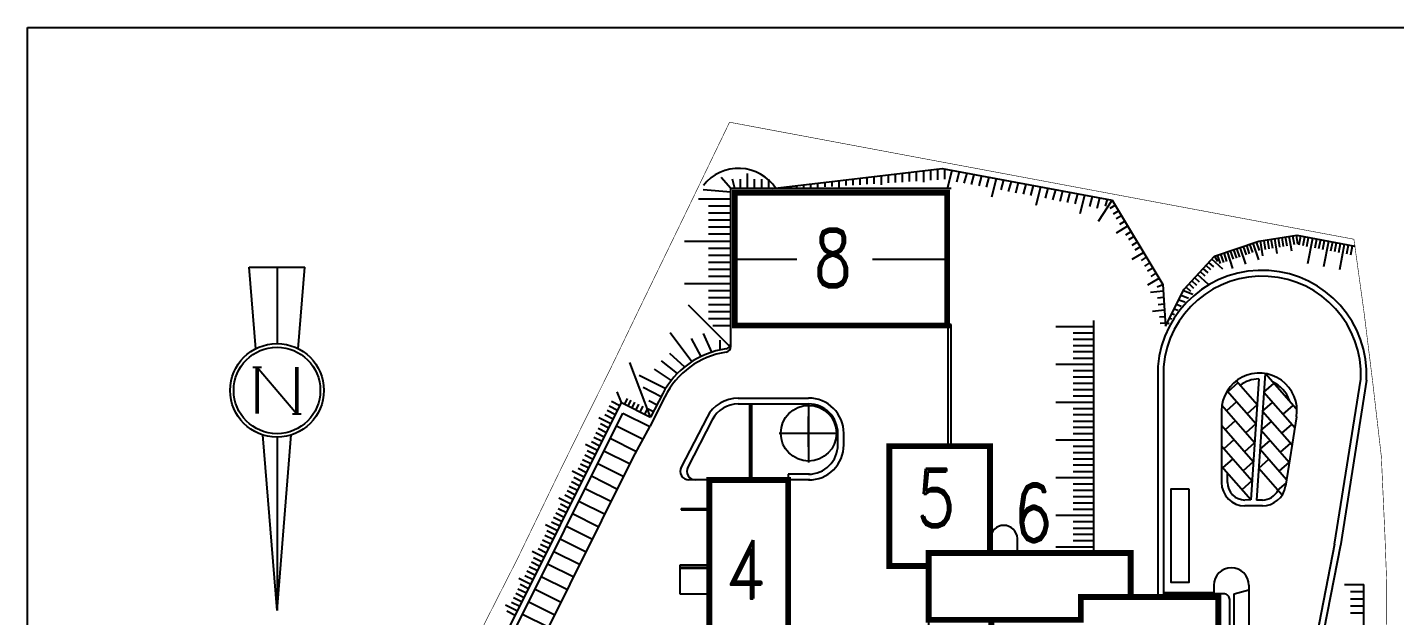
# Model space of a CAD drawing. Extents: x 0 to 210, y 0 to 497.
# Drawn here: x 27.6 to 132.8, y 451.9 to 497.1 of the extents above; entities that cross this region are included whole.
import ezdxf

# ---------------------------------------------------------------- set-up
doc = ezdxf.new("R2010")
doc.units = 0
doc.header["$MEASUREMENT"] = 0
doc.layers.get('0').update_dxf_attribs({"linetype": 'CONTINUOUS'})
doc.styles.add('ECRITURES', font='romand.shx', dxfattribs={"width": 0.8, "height": 1000})

# ---------------------------------------------------------------- blocks, each defined once
blk = doc.blocks.new('LOGO_CARTOUCHE_MASSE')
for p, q in [((-257567.99, -147783.85), (-257568.75, -147783)), ((-257567.69, -147783.85), (-257567.88, -147783.13)), ((-257567.26, -147783.85), (-257567.26, -147783.13)), ((-257566.72, -147783.85), (-257566.72, -147782.69)), ((-257566.17, -147783.85), (-257566.17, -147783.13)), ((-257565.63, -147783.85), (-257565.63, -147783.13)), ((-257565.09, -147783.85), (-257565.09, -147783.13)), ((-257564.79, -147783.85), (-257551.76, -147782.29)), ((-257560.22, -147783.68), (-257560.22, -147783.3)), ((-257559.67, -147783.77), (-257559.67, -147783.23)), ((-257559.13, -147783.61), (-257559.13, -147783.17)), ((-257558.59, -147783.58), (-257558.59, -147783.11)), ((-257558.05, -147783.55), (-257558.05, -147783.04)), ((-257557.51, -147783.51), (-257557.51, -147782.98)), ((-257556.97, -147783.48), (-257556.97, -147782.91)), ((-257556.42, -147783.56), (-257556.42, -147782.85)), ((-257555.88, -147783.41), (-257555.88, -147782.78)), ((-257555.34, -147783.37), (-257555.34, -147782.72)), ((-257554.8, -147783.34), (-257554.8, -147782.65)), ((-257554.26, -147783.3), (-257554.26, -147782.59)), ((-257553.72, -147783.27), (-257553.72, -147782.52)), ((-257553.17, -147783.36), (-257553.17, -147782.46)), ((-257552.63, -147783.2), (-257552.63, -147782.39)), ((-257552.09, -147783.17), (-257552.09, -147782.33)), ((-257551.76, -147782.29), (-257538.67, -147784.74)), ((-257551.55, -147783.13), (-257551.55, -147782.33)), ((-257551.35, -147783.85), (-257550.98, -147782.43)), ((-257550.62, -147783.32), (-257550.42, -147782.54)), ((-257550.05, -147783.42), (-257549.84, -147782.65)), ((-257549.49, -147783.53), (-257549.28, -147782.75)), ((-257548.91, -147783.64), (-257548.7, -147782.86)), ((-257548.35, -147783.74), (-257548.14, -147782.97)), ((-257547.94, -147784.49), (-257547.57, -147783.07)), ((-257547.21, -147783.95), (-257547.01, -147783.18)), ((-257546.64, -147784.06), (-257546.43, -147783.29)), ((-257567.99, -147784.12), (-257570.13, -147783.94)), ((-257567.99, -147795.98), (-257567.99, -147783.85)), ((-257551.05, -147783.85), (-257567.99, -147783.85)), ((-257564.01, -147783.85), (-257564.01, -147783.75)), ((-257563.47, -147783.85), (-257563.47, -147783.69)), ((-257562.92, -147783.85), (-257562.92, -147783.62)), ((-257562.38, -147783.82), (-257562.38, -147783.56)), ((-257561.84, -147783.79), (-257561.84, -147783.49)), ((-257561.3, -147783.75), (-257561.3, -147783.43)), ((-257560.76, -147783.72), (-257560.76, -147783.37)), ((-257546.08, -147784.17), (-257545.87, -147783.39)), ((-257545.5, -147784.28), (-257545.29, -147783.5)), ((-257544.94, -147784.38), (-257544.73, -147783.61)), ((-257544.53, -147785.13), (-257544.16, -147783.71)), ((-257543.8, -147784.59), (-257543.6, -147783.82)), ((-257543.23, -147784.7), (-257543.02, -147783.93)), ((-257542.67, -147784.81), (-257542.46, -147784.03)), ((-257542.11, -147784.91), (-257541.9, -147784.14)), ((-257541.53, -147785.02), (-257541.33, -147784.24)), ((-257541.14, -147785.76), (-257540.77, -147784.35)), ((-257567.99, -147784.66), (-257570.48, -147784.66)), ((-257567.99, -147785.2), (-257569.73, -147785.2)), ((-257540.4, -147785.23), (-257540.19, -147784.46)), ((-257539.84, -147785.34), (-257539.63, -147784.56)), ((-257539.72, -147786.35), (-257538.67, -147784.74)), ((-257539.2, -147785.21), (-257539.05, -147784.67)), ((-257538.84, -147785.35), (-257538.45, -147785.11)), ((-257538.67, -147784.74), (-257534.78, -147791.22)), ((-257567.99, -147785.74), (-257569.73, -147785.74)), ((-257567.99, -147786.28), (-257569.73, -147786.28)), ((-257538.58, -147785.78), (-257538.19, -147785.55)), ((-257538.36, -147786.15), (-257537.96, -147785.92)), ((-257538.1, -147786.59), (-257537.71, -147786.35)), ((-257567.99, -147786.82), (-257569.73, -147786.82)), ((-257567.99, -147787.36), (-257569.73, -147787.36)), ((-257538.35, -147787.24), (-257537.48, -147786.72)), ((-257537.62, -147787.39), (-257537.22, -147787.15)), ((-257537.4, -147787.76), (-257537, -147787.52)), ((-257527.41, -147787.9), (-257524.49, -147787.42)), ((-257524.87, -147788.65), (-257525.06, -147787.51)), ((-257524.67, -147788.17), (-257524.78, -147787.47)), ((-257524.39, -147788.13), (-257524.5, -147787.42)), ((-257524.49, -147787.42), (-257520.02, -147788.27)), ((-257524.31, -147788.17), (-257524.18, -147787.48)), ((-257524, -147788.23), (-257523.87, -147787.54)), ((-257567.99, -147787.91), (-257571.56, -147787.91)), ((-257567.99, -147788.45), (-257569.73, -147788.45)), ((-257537.14, -147788.19), (-257536.74, -147787.95)), ((-257536.91, -147788.56), (-257536.52, -147788.32)), ((-257530.82, -147789.05), (-257527.41, -147787.9)), ((-257529.1, -147789.19), (-257529.32, -147788.55)), ((-257528.86, -147789.11), (-257529.08, -147788.46)), ((-257528.39, -147789.66), (-257528.83, -147788.38)), ((-257528.36, -147788.94), (-257528.58, -147788.29)), ((-257528.11, -147788.86), (-257528.33, -147788.21)), ((-257527.86, -147788.77), (-257528.08, -147788.12)), ((-257527.4, -147789.32), (-257527.83, -147788.04)), ((-257527.36, -147788.6), (-257527.58, -147787.95)), ((-257527.09, -147789.01), (-257527.28, -147787.87)), ((-257526.88, -147788.54), (-257527, -147787.83)), ((-257526.61, -147788.49), (-257526.72, -147787.78)), ((-257526.33, -147788.45), (-257526.44, -147787.74)), ((-257525.98, -147788.83), (-257526.17, -147787.69)), ((-257525.78, -147788.36), (-257525.89, -147787.65)), ((-257525.5, -147788.31), (-257525.61, -147787.6)), ((-257525.22, -147788.27), (-257525.34, -147787.56)), ((-257523.7, -147788.29), (-257523.57, -147787.6)), ((-257523.63, -147789.6), (-257523.26, -147787.65)), ((-257523.08, -147788.4), (-257522.95, -147787.71)), ((-257522.78, -147788.46), (-257522.64, -147787.77)), ((-257522.47, -147788.52), (-257522.34, -147787.83)), ((-257522.4, -147789.83), (-257522.03, -147787.89)), ((-257521.86, -147788.64), (-257521.72, -147787.95)), ((-257521.55, -147788.69), (-257521.42, -147788)), ((-257521.24, -147788.75), (-257521.11, -147788.06)), ((-257521.17, -147790.07), (-257520.8, -147788.12)), ((-257520.63, -147788.87), (-257520.5, -147788.18)), ((-257520.32, -147788.93), (-257520.19, -147788.24)), ((-257567.99, -147788.99), (-257569.73, -147788.99)), ((-257567.99, -147789.53), (-257569.73, -147789.53)), ((-257567.7, -147789.27), (-257562.93, -147789.27)), ((-257557.11, -147789.27), (-257551.37, -147789.27)), ((-257537.13, -147789.28), (-257536.26, -147788.76)), ((-257536.43, -147789.37), (-257536.04, -147789.13)), ((-257536.17, -147789.8), (-257535.78, -147789.56)), ((-257533.13, -147791.57), (-257530.82, -147789.05)), ((-257530.87, -147789.86), (-257531.25, -147789.52)), ((-257530.18, -147790.05), (-257531.02, -147789.28)), ((-257530.82, -147789.05), (-257530.58, -147789.43)), ((-257530.35, -147789.62), (-257530.57, -147788.97)), ((-257530.1, -147789.53), (-257530.32, -147788.88)), ((-257529.85, -147789.45), (-257530.07, -147788.8)), ((-257529.39, -147790), (-257529.82, -147788.72)), ((-257529.35, -147789.28), (-257529.57, -147788.63)), ((-257605.04, -147789.9), (-257600.75, -147789.9)), ((-257604.53, -147796.17), (-257605.04, -147789.9)), ((-257602.9, -147789.9), (-257602.9, -147795.77)), ((-257601.26, -147796.17), (-257600.75, -147789.9)), ((-257567.99, -147790.07), (-257569.73, -147790.07)), ((-257567.99, -147790.61), (-257569.73, -147790.61)), ((-257535.95, -147790.17), (-257535.55, -147789.93)), ((-257535.69, -147790.6), (-257535.3, -147790.36)), ((-257531.27, -147791.23), (-257532.11, -147790.46)), ((-257531.53, -147790.58), (-257531.9, -147790.23)), ((-257531.3, -147790.33), (-257531.68, -147789.99)), ((-257531.08, -147790.09), (-257531.45, -147789.75)), ((-257567.99, -147791.16), (-257571.56, -147791.16)), ((-257567.99, -147791.7), (-257569.73, -147791.7)), ((-257535.94, -147791.25), (-257535.07, -147790.73)), ((-257535.72, -147791.82), (-257534.75, -147791.72)), ((-257535.21, -147791.39), (-257534.78, -147791.22)), ((-257534.78, -147791.22), (-257534.58, -147794.42)), ((-257534.58, -147794.42), (-257533.13, -147791.57)), ((-257532.47, -147791.99), (-257533.2, -147791.71)), ((-257532.62, -147791.76), (-257532.99, -147791.42)), ((-257532.39, -147791.52), (-257532.77, -147791.17)), ((-257532.18, -147791.29), (-257532.56, -147790.95)), ((-257531.96, -147791.05), (-257532.33, -147790.7)), ((-257567.99, -147792.24), (-257569.73, -147792.24)), ((-257567.99, -147792.78), (-257569.73, -147792.78)), ((-257535.18, -147792.24), (-257534.72, -147792.2)), ((-257535.13, -147792.75), (-257534.69, -147792.7)), ((-257533.38, -147792.91), (-257533.74, -147792.77)), ((-257533.1, -147792.59), (-257533.56, -147792.42)), ((-257532.8, -147792.29), (-257533.38, -147792.06)), ((-257568.08, -147796), (-257571.27, -147792.82)), ((-257567.99, -147793.32), (-257569.73, -147793.32)), ((-257535.58, -147793.27), (-257534.66, -147793.18)), ((-257535.03, -147793.72), (-257534.63, -147793.68)), ((-257534.1, -147793.9), (-257534.28, -147793.83)), ((-257533.88, -147793.56), (-257534.1, -147793.48)), ((-257533.64, -147793.23), (-257533.92, -147793.13)), ((-257567.99, -147793.86), (-257569.73, -147793.86)), ((-257567.99, -147794.41), (-257569.38, -147794.41)), ((-257567.7, -147794.38), (-257551.37, -147794.38)), ((-257551.05, -147794.31), (-257551.74, -147794.31)), ((-257551.28, -147803.66), (-257551.28, -147794.31)), ((-257551.05, -147803.66), (-257551.05, -147794.31)), ((-257540.08, -147794.48), (-257543, -147794.48)), ((-257540.08, -147811.88), (-257540.08, -147794)), ((-257534.99, -147794.2), (-257534.6, -147794.16)), ((-257534.3, -147794.25), (-257534.46, -147794.19)), ((-257572.67, -147794.91), (-257570.99, -147797.15)), ((-257571.05, -147795.38), (-257570.3, -147796.77)), ((-257570.14, -147794.99), (-257569.48, -147796.43)), ((-257568.85, -147795.51), (-257568.85, -147796.26)), ((-257540.08, -147794.97), (-257541.68, -147794.97)), ((-257540.08, -147795.45), (-257541.68, -147795.45)), ((-257540.08, -147795.94), (-257541.68, -147795.94)), ((-257572.73, -147796.5), (-257571.56, -147797.56)), ((-257540.08, -147796.41), (-257541.68, -147796.41)), ((-257540.08, -147796.91), (-257541.68, -147796.91)), ((-257604.75, -147797.57), (-257604.08, -147797.57)), ((-257604.42, -147797.57), (-257601.37, -147801.17)), ((-257574.17, -147801.44), (-257575.77, -147797.23)), ((-257573.9, -147797.73), (-257572.59, -147798.62)), ((-257573.37, -147797.1), (-257572.12, -147798.08)), ((-257540.08, -147797.38), (-257543, -147797.38)), ((-257540.08, -147797.87), (-257541.68, -147797.87)), ((-257535.17, -147797.53), (-257535.17, -147815.26)), ((-257534.72, -147797.55), (-257534.72, -147815.26)), ((-257575.05, -147798.2), (-257573.01, -147799.22)), ((-257540.08, -147798.35), (-257541.68, -147798.35)), ((-257540.08, -147798.84), (-257541.68, -147798.84)), ((-257529.01, -147798.79), (-257529.79, -147799.48)), ((-257527.53, -147800.49), (-257529.15, -147798.64)), ((-257527.4, -147798.48), (-257528.02, -147807.79)), ((-257526.92, -147798.07), (-257527.57, -147807.8)), ((-257527.02, -147799.51), (-257526.24, -147798.83)), ((-257526.9, -147798.07), (-257524.54, -147800.77)), ((-257521.57, -147811.19), (-257519.55, -147798.51)), ((-257519.11, -147798.58), (-257521.13, -147811.32)), ((-257576.41, -147800.31), (-257576.73, -147799.47)), ((-257575.97, -147799.99), (-257576.19, -147800.42)), ((-257575.69, -147800.13), (-257575.91, -147800.56)), ((-257574.75, -147799.12), (-257573.35, -147799.83)), ((-257574.31, -147800.15), (-257573.67, -147800.47)), ((-257573.08, -147799.87), (-257574.24, -147802.15)), ((-257573.24, -147799.61), (-257574.17, -147801.44)), ((-257567.43, -147799.96), (-257562.02, -147799.96)), ((-257567.43, -147799.96), (-257562.02, -147799.96)), ((-257540.08, -147799.32), (-257541.68, -147799.32)), ((-257540.08, -147799.81), (-257541.68, -147799.81)), ((-257527.63, -147801.95), (-257529.84, -147799.42)), ((-257527.02, -147799.51), (-257524.63, -147802.23)), ((-257601.71, -147801.17), (-257601.04, -147801.17)), ((-257587.58, -147822.72), (-257576.41, -147800.31)), ((-257587.19, -147822.94), (-257576.31, -147801.12)), ((-257576.87, -147801.24), (-257577.52, -147800.92)), ((-257576.71, -147800.91), (-257577.35, -147800.58)), ((-257576.53, -147800.56), (-257577.18, -147800.23)), ((-257576.41, -147800.31), (-257574.17, -147801.44)), ((-257576.31, -147801.12), (-257574.24, -147802.15)), ((-257575.4, -147800.27), (-257575.62, -147800.71)), ((-257575.09, -147800.43), (-257575.31, -147800.87)), ((-257574.77, -147800.59), (-257574.99, -147801.02)), ((-257574.42, -147800.76), (-257574.64, -147801.2)), ((-257574.42, -147800.76), (-257573.94, -147801)), ((-257567.43, -147800.41), (-257562.02, -147800.41)), ((-257567.43, -147800.41), (-257562.02, -147800.41)), ((-257566.55, -147806.27), (-257566.55, -147800.41)), ((-257566.55, -147806.27), (-257566.55, -147800.41)), ((-257566.39, -147806.27), (-257566.39, -147800.41)), ((-257566.39, -147806.27), (-257566.39, -147800.41)), ((-257562.02, -147800.41), (-257562.02, -147804.66)), ((-257562.02, -147800.66), (-257562.02, -147804.91)), ((-257540.08, -147800.29), (-257543, -147800.29)), ((-257540.08, -147800.78), (-257541.68, -147800.78)), ((-257530.27, -147800.94), (-257530.27, -147806.45)), ((-257527.73, -147803.41), (-257530.24, -147800.53)), ((-257529.11, -147800.25), (-257529.89, -147800.94)), ((-257527.53, -147800.49), (-257528.31, -147801.17)), ((-257527.11, -147800.97), (-257526.34, -147800.29)), ((-257527.11, -147800.97), (-257524.84, -147803.56)), ((-257525.54, -147801.2), (-257524.76, -147800.52)), ((-257577.22, -147801.93), (-257578.14, -147801.47)), ((-257577.39, -147802.27), (-257578.03, -147801.95)), ((-257577.05, -147801.59), (-257577.69, -147801.26)), ((-257576.8, -147802.09), (-257574.74, -147803.11)), ((-257575.5, -147804.53), (-257574.23, -147802.16)), ((-257569.83, -147801.42), (-257571.82, -147805.27)), ((-257569.43, -147801.63), (-257571.31, -147805.27)), ((-257562.02, -147803.72), (-257562.02, -147801.38)), ((-257540.08, -147801.26), (-257541.68, -147801.26)), ((-257540.08, -147801.75), (-257541.68, -147801.75)), ((-257540.08, -147802.22), (-257541.68, -147802.22)), ((-257527.83, -147804.87), (-257530.27, -147802.07)), ((-257529.21, -147801.72), (-257529.99, -147802.4)), ((-257527.63, -147801.95), (-257528.41, -147802.63)), ((-257527.21, -147802.43), (-257526.43, -147801.75)), ((-257525.63, -147802.66), (-257524.85, -147801.98)), ((-257524.5, -147801.39), (-257525.35, -147806.74)), ((-257602.9, -147816.3), (-257603.99, -147802.79)), ((-257602.9, -147816.3), (-257601.8, -147802.79)), ((-257602.9, -147802.97), (-257602.9, -147816.3)), ((-257577.9, -147803.3), (-257578.54, -147802.98)), ((-257577.73, -147802.96), (-257578.38, -147802.64)), ((-257577.56, -147802.62), (-257578.21, -147802.29)), ((-257577.28, -147803.05), (-257575.25, -147804.06)), ((-257564.28, -147802.66), (-257559.75, -147802.66)), ((-257564.28, -147802.66), (-257559.75, -147802.66)), ((-257559.77, -147803.6), (-257559.77, -147802.66)), ((-257559.32, -147803.6), (-257559.32, -147802.66)), ((-257540.08, -147803.19), (-257543, -147803.19)), ((-257540.08, -147802.71), (-257541.68, -147802.71)), ((-257529.31, -147803.18), (-257530.09, -147803.86)), ((-257527.31, -147803.89), (-257526.53, -147803.21)), ((-257527.21, -147802.43), (-257525.06, -147804.89)), ((-257578.59, -147804.68), (-257579.23, -147804.35)), ((-257578.25, -147803.99), (-257579.17, -147803.53)), ((-257578.41, -147804.33), (-257579.06, -147804.01)), ((-257578.07, -147803.65), (-257578.72, -147803.32)), ((-257577.76, -147804.02), (-257575.74, -147805.02)), ((-257555.82, -147812.88), (-257555.82, -147803.66)), ((-257555.82, -147803.66), (-257548.07, -147803.66)), ((-257548.07, -147803.66), (-257548.07, -147811.88)), ((-257540.08, -147803.68), (-257541.68, -147803.68)), ((-257540.08, -147804.16), (-257541.68, -147804.16)), ((-257527.93, -147806.33), (-257530.27, -147803.65)), ((-257527.73, -147803.41), (-257528.51, -147804.09)), ((-257527.31, -147803.89), (-257525.27, -147806.23)), ((-257525.73, -147804.12), (-257524.95, -147803.44)), ((-257585.22, -147824.03), (-257575.5, -147804.53)), ((-257579.1, -147805.71), (-257579.75, -147805.38)), ((-257578.93, -147805.36), (-257579.57, -147805.03)), ((-257578.76, -147805.02), (-257579.41, -147804.7)), ((-257578.24, -147804.99), (-257576.23, -147805.99)), ((-257540.08, -147804.65), (-257541.68, -147804.65)), ((-257540.08, -147805.13), (-257541.68, -147805.13)), ((-257528.02, -147807.79), (-257530.27, -147805.22)), ((-257529.41, -147804.64), (-257530.19, -147805.32)), ((-257527.83, -147804.87), (-257528.61, -147805.55)), ((-257527.41, -147805.35), (-257526.63, -147804.67)), ((-257527.41, -147805.35), (-257525.6, -147807.41)), ((-257525.83, -147805.58), (-257525.05, -147804.9)), ((-257579.61, -147806.74), (-257580.26, -147806.41)), ((-257579.28, -147806.05), (-257580.2, -147805.59)), ((-257579.44, -147806.39), (-257580.08, -147806.06)), ((-257578.72, -147805.95), (-257576.71, -147806.96)), ((-257569.66, -147806.26), (-257571.22, -147806.26)), ((-257563.59, -147805.81), (-257563.59, -147806.26)), ((-257561.94, -147805.81), (-257563.59, -147805.81)), ((-257561.94, -147806.26), (-257563.59, -147806.26)), ((-257561.93, -147806.26), (-257563.59, -147806.26)), ((-257540.08, -147806.1), (-257543, -147806.1)), ((-257540.08, -147805.62), (-257541.68, -147805.62)), ((-257529.82, -147806.45), (-257529.82, -147805.76)), ((-257527.93, -147806.33), (-257528.7, -147807.01)), ((-257580.13, -147807.77), (-257580.77, -147807.44)), ((-257579.95, -147807.42), (-257580.6, -147807.09)), ((-257579.79, -147807.08), (-257580.43, -147806.76)), ((-257579.21, -147806.92), (-257577.19, -147807.92)), ((-257540.08, -147806.59), (-257541.68, -147806.59)), ((-257540.08, -147807.06), (-257541.68, -147807.06)), ((-257525.93, -147807.04), (-257525.31, -147806.5)), ((-257580.64, -147808.79), (-257581.29, -147808.47)), ((-257580.3, -147808.11), (-257581.22, -147807.65)), ((-257580.47, -147808.45), (-257581.11, -147808.12)), ((-257579.69, -147807.89), (-257577.67, -147808.89)), ((-257571.82, -147808.46), (-257569.66, -147808.46)), ((-257571.82, -147808.46), (-257571.82, -147808.55)), ((-257571.82, -147808.55), (-257569.66, -147808.55)), ((-257540.08, -147807.56), (-257541.68, -147807.56)), ((-257540.08, -147808.03), (-257541.68, -147808.03)), ((-257540.08, -147808.52), (-257541.68, -147808.52)), ((-257528.02, -147807.79), (-257528.47, -147807.8)), ((-257527.13, -147808.25), (-257528.47, -147808.25)), ((-257527.13, -147807.8), (-257527.57, -147807.8)), ((-257581.16, -147809.82), (-257581.8, -147809.5)), ((-257580.98, -147809.48), (-257581.63, -147809.15)), ((-257580.82, -147809.14), (-257581.46, -147808.82)), ((-257580.17, -147808.85), (-257578.15, -147809.86)), ((-257540.08, -147809), (-257543, -147809)), ((-257540.08, -147809.49), (-257541.68, -147809.49)), ((-257581.67, -147810.85), (-257582.31, -147810.53)), ((-257581.33, -147810.17), (-257582.25, -147809.71)), ((-257581.49, -147810.51), (-257582.14, -147810.18)), ((-257580.65, -147809.82), (-257578.64, -147810.82)), ((-257540.08, -147809.98), (-257541.68, -147809.98)), ((-257540.08, -147810.46), (-257541.68, -147810.46)), ((-257582.18, -147811.88), (-257582.83, -147811.56)), ((-257582.01, -147811.54), (-257582.65, -147811.21)), ((-257581.84, -147811.2), (-257582.49, -147810.88)), ((-257581.13, -147810.79), (-257579.12, -147811.79)), ((-257545.98, -147810.75), (-257545.98, -147811.88)), ((-257540.08, -147811.43), (-257543, -147811.43)), ((-257540.08, -147810.95), (-257541.68, -147810.95)), ((-257521.57, -147811.19), (-257524.04, -147823.87)), ((-257521.13, -147811.27), (-257523.59, -147823.91)), ((-257582.7, -147812.91), (-257583.34, -147812.59)), ((-257582.36, -147812.23), (-257583.28, -147811.77)), ((-257582.52, -147812.57), (-257583.17, -147812.24)), ((-257582.1, -147812.72), (-257580.08, -147813.72)), ((-257581.61, -147811.75), (-257579.6, -147812.76)), ((-257537.26, -147811.88), (-257552.79, -147811.88)), ((-257552.79, -147811.88), (-257552.79, -147819.53)), ((-257537.26, -147813.01), (-257537.26, -147811.88)), ((-257583.21, -147813.94), (-257583.85, -147813.62)), ((-257583.03, -147813.6), (-257583.68, -147813.27)), ((-257582.87, -147813.26), (-257583.51, -147812.94)), ((-257582.58, -147813.69), (-257580.56, -147814.69)), ((-257571.91, -147812.78), (-257569.66, -147812.78)), ((-257571.91, -147815.03), (-257571.91, -147812.78)), ((-257571.82, -147812.96), (-257569.66, -147812.96)), ((-257571.82, -147812.96), (-257571.82, -147813.05)), ((-257571.82, -147813.05), (-257569.66, -147813.05)), ((-257555.82, -147812.88), (-257552.79, -147812.88)), ((-257537.26, -147815.26), (-257537.26, -147813.01)), ((-257583.72, -147814.97), (-257584.37, -147814.65)), ((-257583.38, -147814.29), (-257584.3, -147813.83)), ((-257583.55, -147814.63), (-257584.19, -147814.3)), ((-257583.06, -147814.65), (-257581.05, -147815.66)), ((-257530.87, -147814.36), (-257530.87, -147815.26)), ((-257529.29, -147815.01), (-257528.17, -147814.7)), ((-257528.17, -147814.36), (-257528.17, -147833.93)), ((-257520.81, -147814.3), (-257519.32, -147814.3)), ((-257520.35, -147814.84), (-257519.32, -147814.84)), ((-257519.32, -147842.61), (-257519.32, -147814.3)), ((-257584.41, -147816.35), (-257585.33, -147815.89)), ((-257584.24, -147816), (-257584.88, -147815.68)), ((-257584.06, -147815.65), (-257584.71, -147815.33)), ((-257583.9, -147815.32), (-257584.54, -147815)), ((-257583.54, -147815.62), (-257581.53, -147816.62)), ((-257569.66, -147815.03), (-257571.91, -147815.03)), ((-257541.09, -147815.26), (-257537.26, -147815.26)), ((-257530.51, -147815.26), (-257537.26, -147815.26)), ((-257530.87, -147814.94), (-257534.72, -147814.94)), ((-257530.87, -147815.13), (-257534.72, -147815.13)), ((-257534.67, -147814.94), (-257534.67, -147815.13)), ((-257534.56, -147814.94), (-257534.56, -147815.13)), ((-257534.44, -147814.94), (-257534.44, -147815.13)), ((-257534.33, -147814.94), (-257534.33, -147815.13)), ((-257534.22, -147814.94), (-257534.22, -147815.13)), ((-257534.11, -147814.94), (-257534.11, -147815.13)), ((-257533.99, -147814.94), (-257533.99, -147815.13)), ((-257533.88, -147814.94), (-257533.88, -147815.13)), ((-257533.77, -147814.94), (-257533.77, -147815.13)), ((-257533.66, -147814.94), (-257533.66, -147815.13)), ((-257533.54, -147814.94), (-257533.54, -147815.13)), ((-257533.43, -147814.94), (-257533.43, -147815.13)), ((-257533.32, -147814.94), (-257533.32, -147815.13)), ((-257533.21, -147814.94), (-257533.21, -147815.13)), ((-257533.09, -147814.94), (-257533.09, -147815.13)), ((-257532.98, -147814.94), (-257532.98, -147815.13)), ((-257532.87, -147814.94), (-257532.87, -147815.13)), ((-257532.76, -147814.94), (-257532.76, -147815.13)), ((-257532.64, -147814.94), (-257532.64, -147815.13)), ((-257532.53, -147814.94), (-257532.53, -147815.13)), ((-257532.42, -147814.94), (-257532.42, -147815.13)), ((-257532.31, -147814.94), (-257532.31, -147815.13)), ((-257532.19, -147814.94), (-257532.19, -147815.13)), ((-257532.08, -147814.94), (-257532.08, -147815.13)), ((-257531.97, -147814.94), (-257531.97, -147815.13)), ((-257531.86, -147814.94), (-257531.86, -147815.13)), ((-257531.74, -147814.94), (-257531.74, -147815.13)), ((-257531.63, -147814.94), (-257531.63, -147815.13)), ((-257531.52, -147814.94), (-257531.52, -147815.13)), ((-257531.41, -147814.94), (-257531.41, -147815.13)), ((-257531.29, -147814.94), (-257531.29, -147815.13)), ((-257531.18, -147814.94), (-257531.18, -147815.13)), ((-257531.07, -147814.94), (-257531.07, -147815.13)), ((-257530.96, -147814.94), (-257530.96, -147815.13)), ((-257530.09, -147815.01), (-257530.87, -147815.01)), ((-257530.51, -147833.26), (-257530.51, -147815.26)), ((-257529.64, -147833.5), (-257529.64, -147815.46)), ((-257529.29, -147817.71), (-257529.29, -147815.01)), ((-257520.35, -147815.39), (-257519.32, -147815.39)), ((-257520.35, -147815.93), (-257519.32, -147815.93)), ((-257584.58, -147816.68), (-257585.22, -147816.36)), ((-257584.02, -147816.59), (-257582.01, -147817.59)), ((-257520.35, -147816.47), (-257519.32, -147816.47))]:
    blk.add_line(p, q)
for points in [[(-257622.09, -147771.45), (-257480.69, -147771.45), (-257480.69, -147896.63), (-257622.09, -147896.63)], [(-257532.79, -147806.95), (-257532.79, -147814.15), (-257534.14, -147814.15), (-257534.14, -147806.95)]]:
    blk.add_lwpolyline(points, close=True)
for points, const_width in [([(-257568.1, -147778.74), (-257571.11, -147784.98)], 0.0428), ([(-257520.09, -147787.74), (-257568.1, -147778.74)], 0.0428), ([(-257571.11, -147784.98), (-257575.05, -147793.11)], 0.0428), ([(-257519.3, -147793.44), (-257520.09, -147787.74)], 0.0428), ([(-257575.05, -147793.11), (-257577.31, -147797.81)], 0.0428), ([(-257518.64, -147798.77), (-257519.3, -147793.44)], 0.0428), ([(-257604.42, -147797.57), (-257604.42, -147801.17)], 0.27), ([(-257601.37, -147797.57), (-257601.37, -147801.17)], 0.27), ([(-257577.31, -147797.81), (-257579.47, -147802.16)], 0.0428), ([(-257517.98, -147804.45), (-257518.64, -147798.77)], 0.0428), ([(-257579.47, -147802.16), (-257581.25, -147805.78)], 0.0428), ([(-257552.79, -147812.88), (-257555.82, -147812.88), (-257555.82, -147803.66), (-257548.07, -147803.66), (-257548.07, -147811.88), (-257552.79, -147811.88), (-257552.79, -147812.88)], 0.45), ([(-257517.71, -147810.37), (-257517.98, -147804.45)], 0.0428), ([(-257581.25, -147805.78), (-257582.92, -147809.24)], 0.0428), ([(-257582.92, -147809.24), (-257584.43, -147812.36)], 0.0428), ([(-257517.57, -147814.14), (-257517.71, -147810.37)], 0.0428), ([(-257552.79, -147811.88), (-257552.79, -147817.02), (-257541.09, -147817.02), (-257541.09, -147815.26), (-257537.26, -147815.26), (-257537.26, -147811.88), (-257553, -147811.88)], 0.45), ([(-257584.43, -147812.36), (-257586.57, -147816.57)], 0.0428), ([(-257517.54, -147825.86), (-257517.57, -147814.14)], 0.0428), ([(-257547.97, -147817.02), (-257541.09, -147817.02), (-257541.09, -147815.26), (-257530.51, -147815.26), (-257530.51, -147833.26), (-257541.31, -147833.26), (-257541.31, -147835.51), (-257547.97, -147835.51), (-257547.97, -147817.02)], 0.45), ([(-257586.57, -147816.57), (-257588.62, -147820.6)], 0.0428)]:
    blk.add_lwpolyline(points, dxfattribs=dict(const_width=const_width))
at = {"const_width": 0.45}
for points in [[(-257567.7, -147794.38), (-257551.37, -147794.38), (-257551.37, -147784.16), (-257567.7, -147784.16)], [(-257569.66, -147806.26), (-257563.59, -147806.26), (-257563.59, -147819.53), (-257569.66, -147819.53)]]:
    blk.add_lwpolyline(points, close=True, dxfattribs=at)
for centre, radius in [((-257602.9, -147799.37), 3.6), ((-257602.9, -147799.37), 3.33), ((-257562.02, -147802.66), 2.14)]:
    blk.add_circle(centre, radius)
for centre, radius, start, end in [((-257567.41, -147785.72), 3.43, 33.1212, 142.0242), ((-257527.15, -147798.18), 8.05, 357.1712, 175.3374), ((-257527.15, -147798.18), 7.6, 357.5373, 175.2329), ((-257568.44, -147795.72), 0.45, 278.2758, 0), ((-257567.43, -147802.66), 6.56, 98.2758, 152.672), ((-257567.43, -147802.66), 6.3, 98.5926, 153.7463), ((-257568.44, -147795.98), 0.45, 278.5926, 0), ((-257527.37, -147800.94), 2.9, 350.9737, 180), ((-257527.37, -147800.94), 2.45, 90.7452, 127.1814), ((-257527.37, -147800.94), 2.45, 18.9049, 65.2399), ((-257567.43, -147802.66), 2.7, 90, 152.672), ((-257567.43, -147802.66), 2.7, 90, 152.672), ((-257562.02, -147802.66), 2.7, 359.977, 90), ((-257562.02, -147802.66), 2.7, 359.977, 90), ((-257567.43, -147802.66), 2.25, 90, 152.672), ((-257567.43, -147802.66), 2.25, 90, 152.672), ((-257562.02, -147802.66), 2.25, 359.977, 90), ((-257562.02, -147802.66), 2.25, 359.977, 90), ((-257562.02, -147803.56), 2.25, 269.9139, 359.943), ((-257562.02, -147803.56), 2.7, 269.9139, 359.943), ((-257571.22, -147805.58), 0.675, 152.672, 270), ((-257570.71, -147805.58), 0.675, 152.672, 270), ((-257528.47, -147806.45), 1.8, 180, 270), ((-257528.47, -147806.45), 1.35, 180, 270), ((-257527.13, -147806.45), 1.8, 270, 350.9737), ((-257527.13, -147806.45), 1.35, 270, 333.6027), ((-257547.01, -147810.79), 1.04, 1.5455, 178.4545), ((-257529.52, -147814.36), 1.35, 0, 180), ((-257530.09, -147815.46), 0.45, 0.002, 90.0384)]:
    blk.add_arc(centre, radius, start, end)
at = {"style": 'ECRITURES', "width": 0.8}
for s, p in [('8', (-257561.7, -147791.44)), ('5', (-257553.77, -147809.9)), ('6', (-257546.31, -147811.04)), ('4', (-257568.45, -147815.38))]:
    blk.add_text(s, height=4.5, dxfattribs=at).set_placement(p)

msp = doc.modelspace()

# ---------------------------------------------------------------- block references
at = {"linetype": 'CONTINUOUS'}
msp.add_blockref('LOGO_CARTOUCHE_MASSE', (257649.72, 148268.57), dxfattribs=at)

doc.saveas('drawing.dxf')
